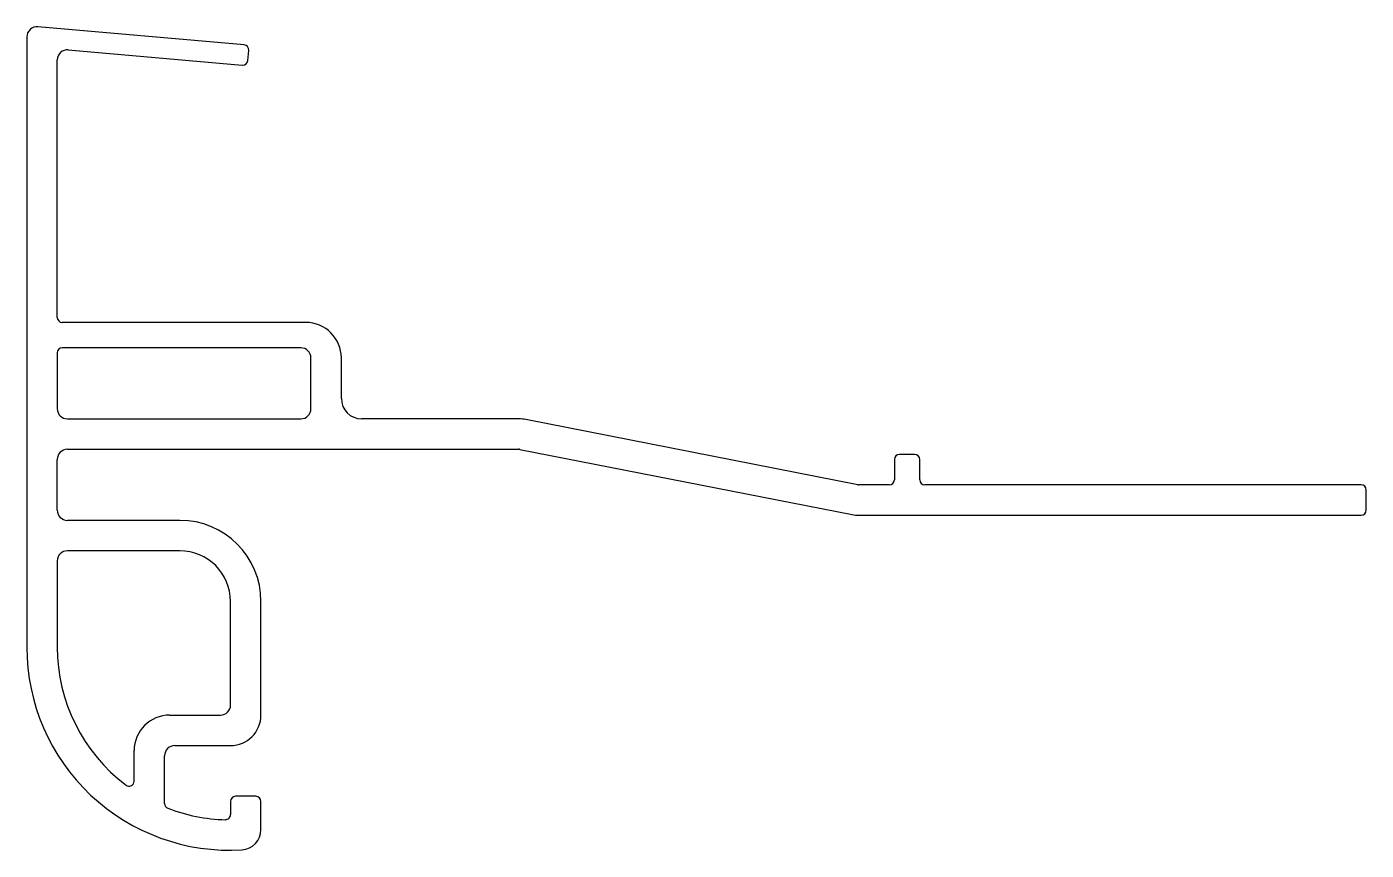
# Model space of a CAD drawing. Extents: x 4 to 136, y 3 to 84.
import ezdxf

# ---------------------------------------------------------------- set-up
doc = ezdxf.new("R2010")
doc.units = 0
doc.layers.get('0').update_dxf_attribs({"linetype": 'CONTINUOUS'})

msp = doc.modelspace()

# ---------------------------------------------------------------- linework, layer by layer
for p, q in [((25.01, 82.25), (4.68, 84.02)), ((3.59, 83.03), (3.59, 22.9)), ((6.59, 55.4), (6.59, 80.76)), ((7.68, 81.75), (24.83, 80.25)), ((25.38, 80.71), (25.46, 81.7)), ((31.09, 54.9), (7.09, 54.9)), ((6.59, 51.9), (6.59, 46.4)), ((30.59, 52.4), (7.09, 52.4)), ((31.59, 46.4), (31.59, 51.4)), ((34.59, 47.4), (34.59, 51.4)), ((7.59, 45.4), (30.59, 45.4)), ((52.09, 45.4), (36.59, 45.4)), ((85.49, 38.91), (52.76, 45.33)), ((7.59, 42.4), (52.09, 42.4)), ((52.19, 42.39), (84.92, 35.97)), ((6.59, 36.4), (6.59, 41.4)), ((89.09, 41.4), (89.09, 39.4)), ((91.09, 41.9), (89.59, 41.9)), ((91.59, 39.4), (91.59, 41.4)), ((88.59, 38.9), (85.59, 38.9)), ((135.09, 38.9), (92.09, 38.9)), ((135.59, 36.4), (135.59, 38.4)), ((85.59, 35.9), (135.09, 35.9)), ((18.67, 35.4), (7.59, 35.4)), ((18.67, 32.4), (7.59, 32.4)), ((6.59, 31.4), (6.59, 22.9)), ((23.67, 17.21), (23.67, 27.4)), ((26.67, 16.21), (26.67, 27.4)), ((17.67, 16.21), (22.67, 16.21)), ((18.17, 13.21), (23.67, 13.21)), ((14.17, 9.71), (14.17, 12.71)), ((17.17, 7.5), (17.17, 12.21)), ((26.17, 8.21), (24.17, 8.21)), ((23.67, 7.71), (23.67, 6.41)), ((26.67, 4.93), (26.67, 7.71))]:
    msp.add_line(p, q)
for centre, radius, start, end in [((4.59, 83.03), 1, 85, 180), ((24.96, 81.75), 0.5, 355, 85), ((7.59, 80.76), 1, 85, 180), ((24.88, 80.75), 0.5, 265, 355), ((7.09, 55.4), 0.5, 180, 269.9999), ((31.09, 51.4), 3.5, 0, 90), ((7.09, 51.9), 0.5, 90, 180), ((30.59, 51.4), 1, 0, 90), ((7.59, 46.4), 1, 180, 270), ((30.59, 46.4), 1, 270, 360), ((36.59, 47.4), 2, 180, 270), ((52.09, 41.9), 3.5, 78.8953, 90), ((7.59, 41.4), 1, 90, 180), ((52.09, 41.9), 0.5, 78.8952, 90), ((89.59, 41.4), 0.5, 90, 180), ((91.09, 41.4), 0.5, 0, 90), ((85.59, 39.4), 0.5, 258.8953, 270), ((88.59, 39.4), 0.5, 270, 0), ((92.09, 39.4), 0.5, 180, 270), ((135.09, 38.4), 0.5, 0, 90), ((7.59, 36.4), 1, 180, 270), ((85.59, 39.4), 3.5, 258.8953, 270), ((135.09, 36.4), 0.5, 270, 0), ((18.67, 27.4), 8, 0, 90), ((7.59, 31.4), 1, 90, 180), ((18.67, 27.4), 5, 0, 90), ((23.59, 22.9), 20, 180, 273.453), ((23.59, 22.9), 17, 180, 233.0612), ((22.67, 17.21), 1, 270, 0), ((17.67, 12.71), 3.5, 90, 180), ((23.67, 16.21), 3, 270, 360), ((18.17, 12.21), 1, 90, 180), ((13.67, 9.71), 0.5, 233.0612, 0), ((24.17, 7.71), 0.5, 90, 180), ((26.17, 7.71), 0.5, 0, 90), ((17.67, 7.5), 0.5, 180, 248.9896), ((23.59, 22.9), 17, 248.9896, 268.5558), ((23.17, 6.41), 0.5, 268.5558, 360), ((24.67, 4.93), 2, 273.453, 0)]:
    msp.add_arc(centre, radius, start, end)

doc.saveas('drawing.dxf')
